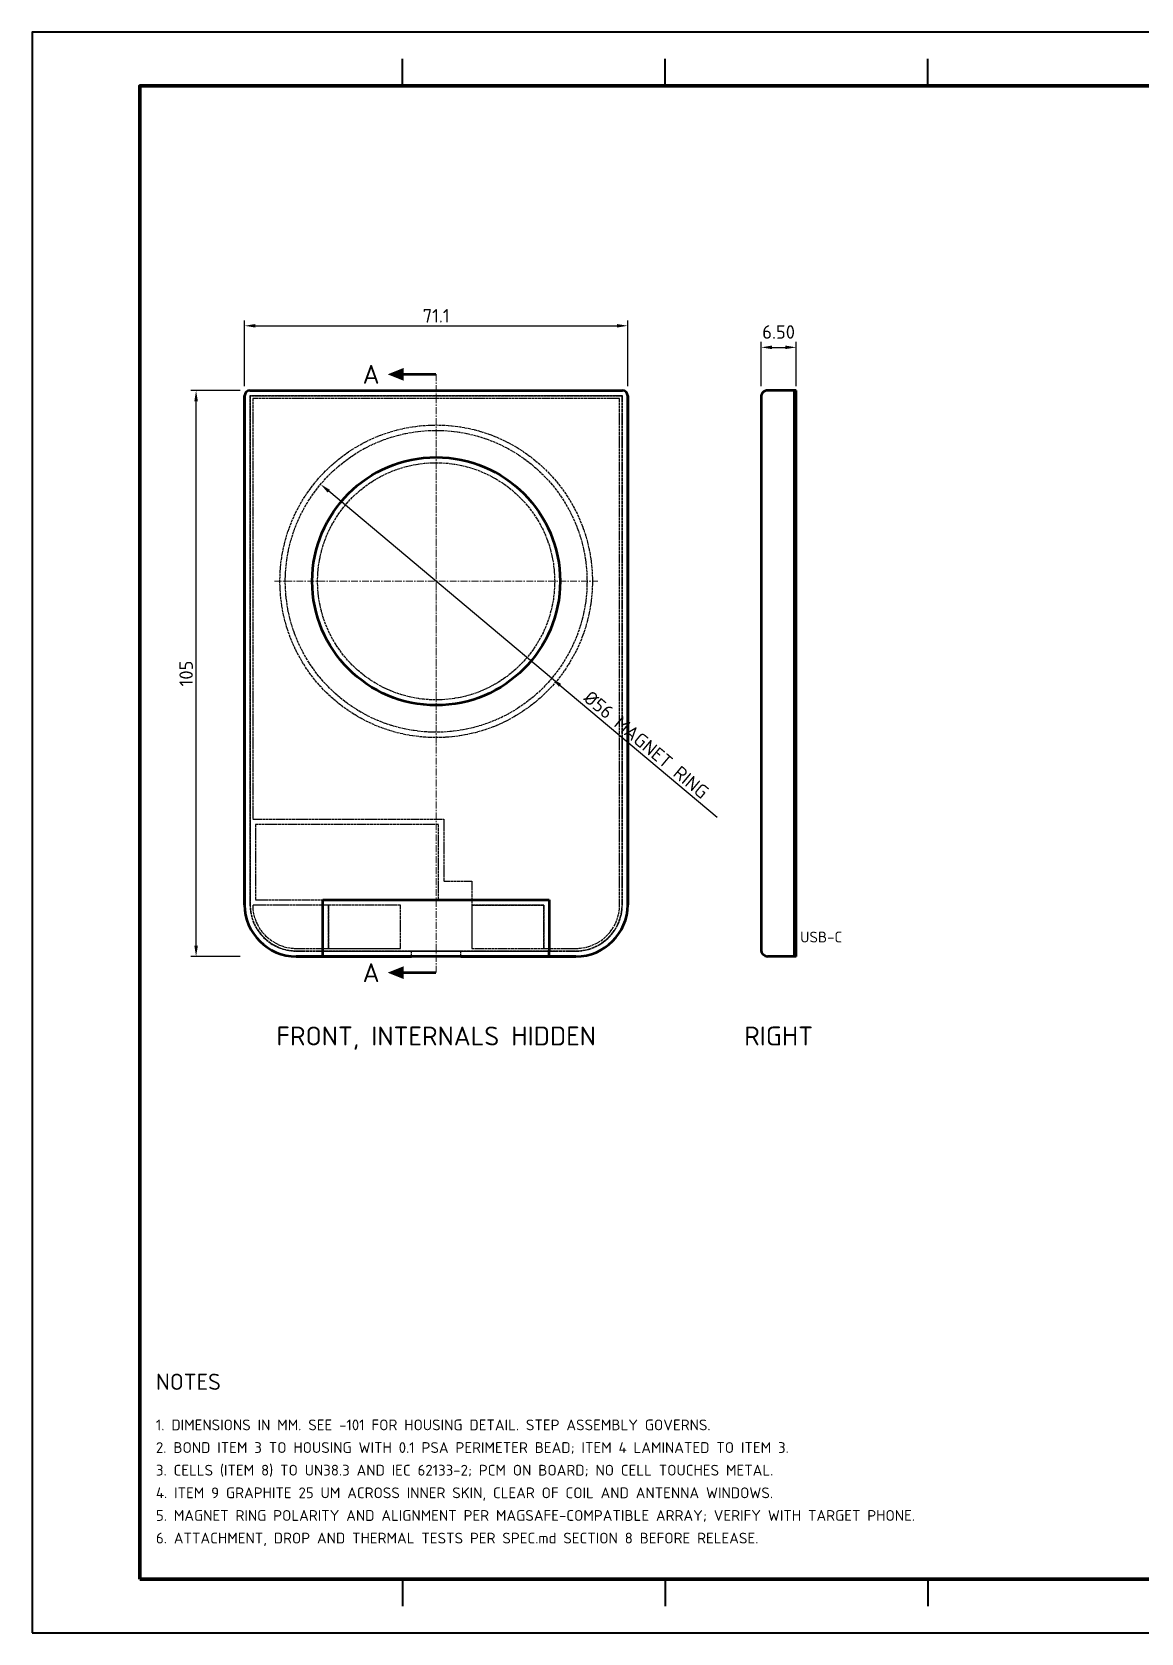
# Model space of a CAD drawing. Header units: millimetres. Extents: x 0 to 420, y 0 to 297.
# Drawn here: x 0 to 205.8, y 0 to 297 of the extents above; entities that cross this region are included whole.
import ezdxf
from ezdxf.enums import TextEntityAlignment as Align

# ---------------------------------------------------------------- set-up
doc = ezdxf.new("R2010")
doc.units = ezdxf.units.MM
doc.header["$LTSCALE"] = 0.4
doc.linetypes.add('CENTER', pattern=[5.08, 3.175, -0.635, 0.635, -0.635])
doc.linetypes.add('DASHED', pattern=[1.524, 1.27, -0.254])
for name, color, linetype, lineweight in [('BORDER', 7, 'CONTINUOUS', 70), ('CENTER', 1, 'CENTER', 18), ('DIM', 4, 'CONTINUOUS', 18), ('HIDDEN', 8, 'DASHED', 25), ('OUTLINE', 7, 'CONTINUOUS', 50), ('SECTION', 7, 'CONTINUOUS', 50), ('TEXT', 7, 'CONTINUOUS', 25), ('TITLE', 7, 'CONTINUOUS', 35)]:
    doc.layers.add(name, color=color, linetype=linetype, lineweight=lineweight)
doc.styles.add('KHENSU', font='isocpeur.ttf')
doc.dimstyles.new('KHENSU', dxfattribs={"dimtxt": 2.5, "dimasz": 2, "dimexe": 1, "dimexo": 0.8, "dimgap": 0.6, "dimtad": 1, "dimdsep": 46, "dimtxsty": 'KHENSU', "dimcen": -1.5, "dimclrd": 4, "dimclre": 4, "dimclrt": 7, "dimazin": 3, "dimtfac": 1, "dimtmove": 2, "dimatfit": 3})

msp = doc.modelspace()

# ---------------------------------------------------------------- linework, layer by layer
at = {"layer": 'BORDER'}
msp.add_lwpolyline([(20, 10), (410, 10), (410, 287), (20, 287)], close=True, dxfattribs=at)
at = {"layer": 'CENTER'}
for p, q in [((75, 122.5), (75, 233.5)), ((75, 165.1), (75, 225.1)), ((45, 195.1), (105, 195.1))]:
    msp.add_line(p, q, dxfattribs=at)
at = {"layer": 'HIDDEN'}
for p, q in [((39.45, 229.5), (39.45, 135.1)), ((39.45, 229.5), (39.45, 135.1)), ((109.55, 230.5), (40.45, 230.5)), ((109.55, 230.5), (40.45, 230.5)), ((109.55, 230.5), (40.45, 230.5)), ((109.55, 229.5), (40.45, 229.5)), ((40.45, 229.5), (40.45, 135.1)), ((109.55, 229.5), (40.45, 229.5)), ((40.45, 229.5), (40.45, 135.1)), ((109.5, 229.45), (40.5, 229.45)), ((109.5, 229.45), (40.5, 229.45)), ((40.5, 229.45), (40.5, 135.1)), ((40.5, 229.45), (40.5, 135.1)), ((109.05, 229), (40.95, 229)), ((40.95, 229), (40.95, 151)), ((40.95, 229), (40.95, 151)), ((109.05, 229), (40.95, 229)), ((109.05, 135.1), (109.05, 229)), ((109.05, 135.1), (109.05, 229)), ((109.5, 135.1), (109.5, 229.45)), ((109.5, 135.1), (109.5, 229.45)), ((109.55, 135.1), (109.55, 229.5)), ((109.55, 135.1), (109.55, 229.5)), ((110.55, 135.1), (110.55, 229.5)), ((110.55, 135.1), (110.55, 229.5)), ((40.95, 151), (76.45, 151)), ((40.95, 151), (76.45, 151)), ((75.45, 150), (41.45, 150)), ((75.45, 150), (41.45, 150)), ((41.45, 150), (41.45, 136)), ((41.45, 150), (41.45, 136)), ((75.45, 136), (75.45, 150)), ((75.45, 136), (75.45, 150)), ((76.45, 151), (76.45, 139.5)), ((76.45, 151), (76.45, 139.5)), ((76.45, 139.5), (81.6, 139.5)), ((76.45, 139.5), (81.6, 139.5)), ((81.6, 139.5), (81.6, 127)), ((81.6, 139.5), (81.6, 135)), ((55, 135), (40.951, 135)), ((68.4, 135), (40.951, 135)), ((41.45, 136), (75.45, 136)), ((41.45, 136), (75.45, 136)), ((54, 126.5), (54, 136)), ((54, 136), (96, 136)), ((54, 126.5), (54, 136)), ((54, 136), (96, 136)), ((55, 127), (55, 135)), ((55, 135), (55, 127)), ((68.4, 135), (55, 135)), ((68.4, 127), (68.4, 135)), ((68.4, 127), (68.4, 135)), ((81.6, 135), (81.6, 127)), ((95, 135), (81.6, 135)), ((81.6, 135), (95, 135)), ((95, 127), (95, 135)), ((95, 135), (95, 127)), ((96, 136), (96, 126.5)), ((96, 136), (96, 126.5)), ((49.05, 127), (55, 127)), ((49.05, 127), (68.4, 127)), ((49.05, 126.55), (100.95, 126.55)), ((49.05, 126.55), (100.95, 126.55)), ((49.05, 126.5), (100.95, 126.5)), ((49.05, 126.5), (54, 126.5)), ((49.05, 125.5), (100.95, 125.5)), ((49.05, 125.5), (100.95, 125.5)), ((54, 126.5), (54, 125.5)), ((54, 126.5), (96, 126.5)), ((54, 126.5), (54, 125.5)), ((54, 126.5), (96, 126.5)), ((54, 126.5), (96, 126.5)), ((54, 125.5), (96, 125.5)), ((54, 125.5), (96, 125.5)), ((55, 127), (68.4, 127)), ((79.6, 126.5), (70.4, 126.5)), ((70.4, 125.5), (70.4, 126.5)), ((70.4, 125.5), (70.4, 126.5)), ((70.4, 126.5), (79.6, 126.5)), ((70.4, 125.5), (79.6, 125.5)), ((70.4, 125.5), (79.6, 125.5)), ((79.6, 125.5), (79.6, 126.5)), ((79.6, 125.5), (79.6, 126.5)), ((81.6, 127), (95, 127)), ((81.6, 127), (100.95, 127)), ((95, 127), (100.95, 127)), ((96, 125.5), (96, 126.5)), ((96, 126.5), (100.95, 126.5)), ((96, 125.5), (96, 126.5))]:
    msp.add_line(p, q, dxfattribs=at)
for radius in [29, 29, 29, 29, 28, 28, 23, 23, 23, 23, 22, 22]:
    msp.add_circle((75, 195.1), radius, dxfattribs=at)
for centre, radius, start, end in [((40.45, 229.5), 1, 90, 180), ((40.45, 229.5), 1, 90, 180), ((109.55, 229.5), 1, 0, 90), ((109.55, 229.5), 1, 0, 90), ((49.05, 135.1), 9.6, 180, -90), ((49.05, 135.1), 9.6, 180, -90), ((49.05, 135.1), 9.6, 180, -90), ((49.05, 135.1), 8.6, 180, -90), ((49.05, 135.1), 8.6, 180, -90), ((49.05, 135.1), 8.55, 180, -90), ((49.05, 135.1), 8.55, 180, -90), ((49.05, 135.1), 8.1, -179.29263, -90), ((49.05, 135.1), 8.1, -179.29263, -90), ((100.95, 135.1), 9.6, -90, 0), ((100.95, 135.1), 8.6, -90, 0), ((100.95, 135.1), 8.6, -90, 0), ((100.95, 135.1), 8.55, -90, 0), ((100.95, 135.1), 8.55, -90, 0), ((100.95, 135.1), 9.6, -90, 0), ((100.95, 135.1), 9.6, -90, 0), ((100.95, 135.1), 8.1, -90, 0), ((100.95, 135.1), 8.1, -90, 0)]:
    msp.add_arc(centre, radius, start, end, dxfattribs=at)
at = {"layer": 'OUTLINE'}
for p, q in [((39.45, 135.1), (39.45, 229.5)), ((39.45, 229.5), (39.45, 135.1)), ((40.45, 230.5), (109.55, 230.5)), ((110.55, 229.5), (110.55, 135.1)), ((110.55, 135.1), (110.55, 229.5)), ((135.3, 229.3), (135.3, 135.1)), ((141.5, 230.5), (136.5, 230.5)), ((141.8, 230.5), (141.5, 230.5)), ((141.5, 135.1), (141.5, 229.5)), ((141.5, 135.1), (141.5, 229.5)), ((141.8, 135.1), (141.8, 229.5)), ((54, 126.7), (54, 136)), ((54, 136), (96, 136)), ((54, 126.7), (54, 136)), ((54, 136), (96, 136)), ((96, 136), (96, 126.7)), ((96, 136), (96, 126.7)), ((135.3, 135.1), (135.3, 126.7)), ((54, 125.5), (49.05, 125.5)), ((49.05, 125.5), (54, 125.5)), ((54, 125.5), (70.4, 125.5)), ((96, 125.5), (54, 125.5)), ((79.6, 125.5), (70.4, 125.5)), ((79.6, 125.5), (96, 125.5)), ((100.95, 125.5), (96, 125.5)), ((96, 125.5), (100.95, 125.5)), ((141.5, 125.5), (136.5, 125.5)), ((140.9, 125.5), (136.5, 125.5)), ((141.5, 125.5), (140.9, 125.5)), ((141.8, 125.5), (141.5, 125.5)), ((141.8, 125.5), (141.5, 125.5))]:
    msp.add_line(p, q, dxfattribs=at)
for points in [[(136.5, 230.5), (136.439, 230.498), (136.379, 230.494), (136.318, 230.486), (136.258, 230.475), (136.199, 230.462), (136.141, 230.445), (136.083, 230.425), (136.027, 230.403), (135.971, 230.377), (135.918, 230.349), (135.865, 230.318), (135.814, 230.285), (135.765, 230.249), (135.718, 230.211), (135.673, 230.17), (135.63, 230.127), (135.589, 230.082), (135.551, 230.035), (135.515, 229.986), (135.482, 229.935), (135.451, 229.882), (135.423, 229.828), (135.397, 229.773), (135.375, 229.717), (135.355, 229.659), (135.338, 229.601), (135.325, 229.542), (135.314, 229.482), (135.306, 229.421), (135.302, 229.361), (135.3, 229.3)], [(141.5, 229.5), (141.5, 229.532), (141.5, 229.565), (141.5, 229.597), (141.5, 229.629), (141.5, 229.661), (141.5, 229.694), (141.5, 229.726), (141.5, 229.758), (141.5, 229.79), (141.5, 229.823), (141.5, 229.855), (141.5, 229.887), (141.5, 229.919), (141.5, 229.952), (141.5, 229.984), (141.5, 230.016), (141.5, 230.048), (141.5, 230.081), (141.5, 230.113), (141.5, 230.145), (141.5, 230.177), (141.5, 230.21), (141.5, 230.242), (141.5, 230.274), (141.5, 230.306), (141.5, 230.339), (141.5, 230.371), (141.5, 230.403), (141.5, 230.435), (141.5, 230.468), (141.5, 230.5)], [(141.5, 229.5), (141.5, 229.532), (141.5, 229.565), (141.5, 229.597), (141.5, 229.629), (141.5, 229.661), (141.5, 229.694), (141.5, 229.726), (141.5, 229.758), (141.5, 229.79), (141.5, 229.823), (141.5, 229.855), (141.5, 229.887), (141.5, 229.919), (141.5, 229.952), (141.5, 229.984), (141.5, 230.016), (141.5, 230.048), (141.5, 230.081), (141.5, 230.113), (141.5, 230.145), (141.5, 230.177), (141.5, 230.21), (141.5, 230.242), (141.5, 230.274), (141.5, 230.306), (141.5, 230.339), (141.5, 230.371), (141.5, 230.403), (141.5, 230.435), (141.5, 230.468), (141.5, 230.5)], [(141.8, 229.5), (141.8, 229.532), (141.8, 229.565), (141.8, 229.597), (141.8, 229.629), (141.8, 229.661), (141.8, 229.694), (141.8, 229.726), (141.8, 229.758), (141.8, 229.79), (141.8, 229.823), (141.8, 229.855), (141.8, 229.887), (141.8, 229.919), (141.8, 229.952), (141.8, 229.984), (141.8, 230.016), (141.8, 230.048), (141.8, 230.081), (141.8, 230.113), (141.8, 230.145), (141.8, 230.177), (141.8, 230.21), (141.8, 230.242), (141.8, 230.274), (141.8, 230.306), (141.8, 230.339), (141.8, 230.371), (141.8, 230.403), (141.8, 230.435), (141.8, 230.468), (141.8, 230.5)], [(135.3, 135.1), (135.3, 134.829), (135.3, 134.558), (135.3, 134.287), (135.3, 134.016), (135.3, 133.745), (135.3, 133.474), (135.3, 133.203), (135.3, 132.932), (135.3, 132.661), (135.3, 132.39), (135.3, 132.119), (135.3, 131.848), (135.3, 131.577), (135.3, 131.306), (135.3, 131.035), (135.3, 130.765), (135.3, 130.494), (135.3, 130.223), (135.3, 129.952), (135.3, 129.681), (135.3, 129.41), (135.3, 129.139), (135.3, 128.868), (135.3, 128.597), (135.3, 128.326), (135.3, 128.055), (135.3, 127.784), (135.3, 127.513), (135.3, 127.242), (135.3, 126.971), (135.3, 126.7)], [(141.5, 125.5), (141.5, 125.81), (141.5, 126.119), (141.5, 126.429), (141.5, 126.739), (141.5, 127.048), (141.5, 127.358), (141.5, 127.668), (141.5, 127.977), (141.5, 128.287), (141.5, 128.597), (141.5, 128.906), (141.5, 129.216), (141.5, 129.526), (141.5, 129.835), (141.5, 130.145), (141.5, 130.455), (141.5, 130.765), (141.5, 131.074), (141.5, 131.384), (141.5, 131.694), (141.5, 132.003), (141.5, 132.313), (141.5, 132.623), (141.5, 132.932), (141.5, 133.242), (141.5, 133.552), (141.5, 133.861), (141.5, 134.171), (141.5, 134.481), (141.5, 134.79), (141.5, 135.1)], [(141.5, 125.5), (141.5, 125.81), (141.5, 126.119), (141.5, 126.429), (141.5, 126.739), (141.5, 127.048), (141.5, 127.358), (141.5, 127.668), (141.5, 127.977), (141.5, 128.287), (141.5, 128.597), (141.5, 128.906), (141.5, 129.216), (141.5, 129.526), (141.5, 129.835), (141.5, 130.145), (141.5, 130.455), (141.5, 130.765), (141.5, 131.074), (141.5, 131.384), (141.5, 131.694), (141.5, 132.003), (141.5, 132.313), (141.5, 132.623), (141.5, 132.932), (141.5, 133.242), (141.5, 133.552), (141.5, 133.861), (141.5, 134.171), (141.5, 134.481), (141.5, 134.79), (141.5, 135.1)], [(141.8, 125.5), (141.8, 125.81), (141.8, 126.119), (141.8, 126.429), (141.8, 126.739), (141.8, 127.048), (141.8, 127.358), (141.8, 127.668), (141.8, 127.977), (141.8, 128.287), (141.8, 128.597), (141.8, 128.906), (141.8, 129.216), (141.8, 129.526), (141.8, 129.835), (141.8, 130.145), (141.8, 130.455), (141.8, 130.765), (141.8, 131.074), (141.8, 131.384), (141.8, 131.694), (141.8, 132.003), (141.8, 132.313), (141.8, 132.623), (141.8, 132.932), (141.8, 133.242), (141.8, 133.552), (141.8, 133.861), (141.8, 134.171), (141.8, 134.481), (141.8, 134.79), (141.8, 135.1)], [(54, 125.5), (54, 125.539), (54, 125.577), (54, 125.616), (54, 125.655), (54, 125.694), (54, 125.732), (54, 125.771), (54, 125.81), (54, 125.848), (54, 125.887), (54, 125.926), (54, 125.965), (54, 126.003), (54, 126.042), (54, 126.081), (54, 126.119), (54, 126.158), (54, 126.197), (54, 126.235), (54, 126.274), (54, 126.313), (54, 126.352), (54, 126.39), (54, 126.429), (54, 126.468), (54, 126.506), (54, 126.545), (54, 126.584), (54, 126.623), (54, 126.661), (54, 126.7)], [(54, 125.5), (54, 125.539), (54, 125.577), (54, 125.616), (54, 125.655), (54, 125.694), (54, 125.732), (54, 125.771), (54, 125.81), (54, 125.848), (54, 125.887), (54, 125.926), (54, 125.965), (54, 126.003), (54, 126.042), (54, 126.081), (54, 126.119), (54, 126.158), (54, 126.197), (54, 126.235), (54, 126.274), (54, 126.313), (54, 126.352), (54, 126.39), (54, 126.429), (54, 126.468), (54, 126.506), (54, 126.545), (54, 126.584), (54, 126.623), (54, 126.661), (54, 126.7)], [(96, 125.5), (96, 125.539), (96, 125.577), (96, 125.616), (96, 125.655), (96, 125.694), (96, 125.732), (96, 125.771), (96, 125.81), (96, 125.848), (96, 125.887), (96, 125.926), (96, 125.965), (96, 126.003), (96, 126.042), (96, 126.081), (96, 126.119), (96, 126.158), (96, 126.197), (96, 126.235), (96, 126.274), (96, 126.313), (96, 126.352), (96, 126.39), (96, 126.429), (96, 126.468), (96, 126.506), (96, 126.545), (96, 126.584), (96, 126.623), (96, 126.661), (96, 126.7)], [(96, 125.5), (96, 125.539), (96, 125.577), (96, 125.616), (96, 125.655), (96, 125.694), (96, 125.732), (96, 125.771), (96, 125.81), (96, 125.848), (96, 125.887), (96, 125.926), (96, 125.965), (96, 126.003), (96, 126.042), (96, 126.081), (96, 126.119), (96, 126.158), (96, 126.197), (96, 126.235), (96, 126.274), (96, 126.313), (96, 126.352), (96, 126.39), (96, 126.429), (96, 126.468), (96, 126.506), (96, 126.545), (96, 126.584), (96, 126.623), (96, 126.661), (96, 126.7)]]:
    msp.add_lwpolyline(points, dxfattribs=at)
msp.add_circle((75, 195.1), 23, dxfattribs=at)
msp.add_circle((75, 195.1), 23, dxfattribs=at)
for centre, radius, start, end in [((40.45, 229.5), 1, 90, 180), ((109.55, 229.5), 1, 0, 90), ((49.05, 135.1), 9.6, 180, -90), ((100.95, 135.1), 9.6, -90, 0), ((136.5, 126.7), 1.2, 180, -90), ((136.5, 126.7), 1.2, 180, -90)]:
    msp.add_arc(centre, radius, start, end, dxfattribs=at)
at = {"layer": 'SECTION', "const_width": 0.5}
for points in [[(75, 233.5), (69, 233.5)], [(75, 122.5), (69, 122.5)]]:
    msp.add_lwpolyline(points, dxfattribs=at)
at = {"layer": 'SECTION'}
for points in [[(69, 234.7), (66, 233.5), (69, 232.3)], [(69, 123.7), (66, 122.5), (69, 121.3)]]:
    msp.add_solid(points, dxfattribs=at)
at = {"layer": 'TITLE'}
for p, q in [((68.75, 287), (68.75, 292)), ((117.5, 287), (117.5, 292)), ((166.25, 287), (166.25, 292)), ((68.75, 10), (68.75, 5)), ((117.5, 10), (117.5, 5)), ((166.25, 10), (166.25, 5))]:
    msp.add_line(p, q, dxfattribs=at)
msp.add_lwpolyline([(0, 0), (420, 0), (420, 297), (0, 297)], close=True, dxfattribs=at)

# ---------------------------------------------------------------- texts
at = {"layer": 'TEXT', "style": 'KHENSU'}
for p in [(64.5, 233.5), (64.5, 122.5)]:
    msp.add_text('A', height=3.5, dxfattribs=at).set_placement(p, align=Align.MIDDLE_RIGHT)
for s, height, p in [('USB-C', 2, (142.55, 127.5)), ('NOTES', 3, (23, 44.2)), ('1. DIMENSIONS IN MM. SEE -101 FOR HOUSING DETAIL. STEP ASSEMBLY GOVERNS.', 2, (23, 37)), ('2. BOND ITEM 3 TO HOUSING WITH 0.1 PSA PERIMETER BEAD; ITEM 4 LAMINATED TO ITEM 3.', 2, (23, 32.8)), ('3. CELLS (ITEM 8) TO UN38.3 AND IEC 62133-2; PCM ON BOARD; NO CELL TOUCHES METAL.', 2, (23, 28.6)), ('4. ITEM 9 GRAPHITE 25 UM ACROSS INNER SKIN, CLEAR OF COIL AND ANTENNA WINDOWS.', 2, (23, 24.4)), ('5. MAGNET RING POLARITY AND ALIGNMENT PER MAGSAFE-COMPATIBLE ARRAY; VERIFY WITH TARGET PHONE.', 2, (23, 20.2)), ('6. ATTACHMENT, DROP AND THERMAL TESTS PER SPEC.md SECTION 8 BEFORE RELEASE.', 2, (23, 16))]:
    msp.add_text(s, height=height, dxfattribs=at).set_placement(p, align=Align.BOTTOM_LEFT)
for s, p in [('FRONT, INTERNALS HIDDEN', (75, 112.5)), ('RIGHT', (138.55, 112.5))]:
    msp.add_text(s, height=3.5, dxfattribs=at).set_placement(p, align=Align.TOP_CENTER)

# ---------------------------------------------------------------- dimensions: what is measured, and where the dimension line sits
at = {"layer": 'DIM'}
msp.add_linear_dim(base=(39.45, 242.5), p1=(39.45, 230.5), p2=(110.55, 230.5), dimstyle='KHENSU', override={"dimlfac": 1}, dxfattribs=at).render()
msp.add_linear_dim(base=(135.3, 238.5), p1=(135.3, 230.5), p2=(141.8, 230.5), text='6.50', dimstyle='KHENSU', override={"dimlfac": 1}, dxfattribs=at).render()
msp.add_linear_dim(base=(30.45, 125.5), p1=(39.45, 125.5), p2=(39.45, 230.5), angle=90, dimstyle='KHENSU', override={"dimlfac": 1}, dxfattribs=at).render()
msp.add_diameter_dim_2p(p1=(53.551, 213.098), p2=(96.449, 177.102), text='<> MAGNET RING', dimstyle='KHENSU', override={"dimlfac": 1}, dxfattribs=at).render()

doc.saveas('drawing.dxf')
